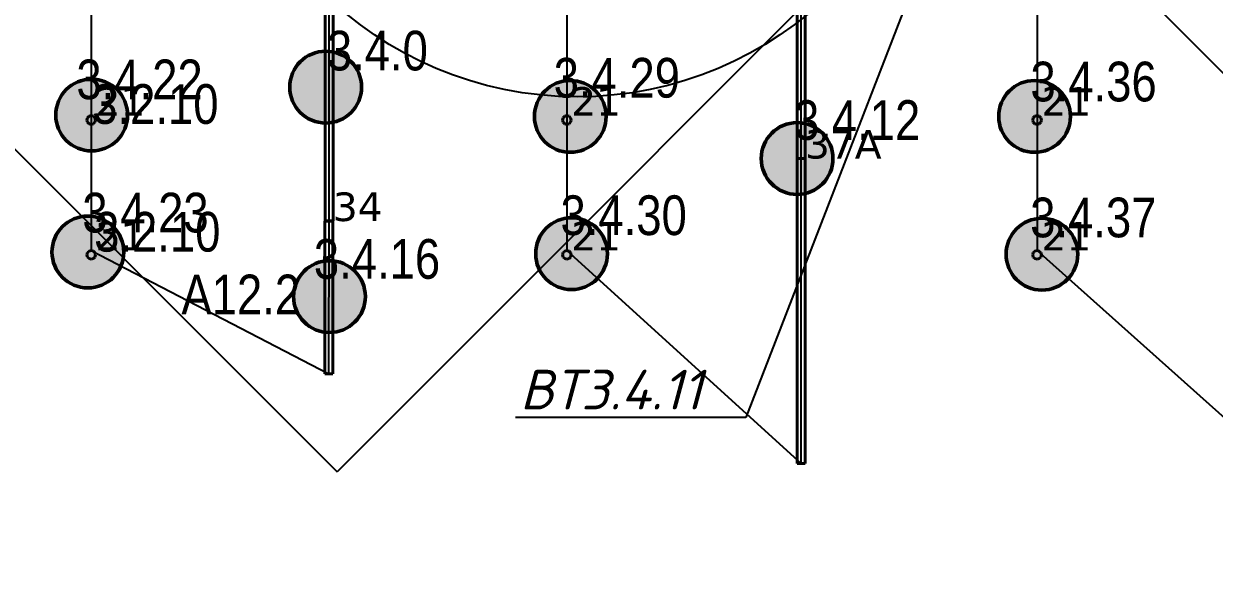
# Model space of a CAD drawing. Header units: millimetres. Extents: x -243740 to 150609, y -473655 to -165121.
# Drawn here: x -179916 to -172409, y -398146 to -394614 of the extents above; entities that cross this region are included whole.
import ezdxf
from ezdxf import colors
from ezdxf.entities.mleader import LeaderData, LeaderLine
from ezdxf.enums import TextEntityAlignment as Align
from ezdxf.math import Vec2, Vec3

# ---------------------------------------------------------------- set-up
doc = ezdxf.new("R2010")
doc.units = ezdxf.units.MM
doc.layers.add('_Гр.ЩД-1А.5.9.I2.2', color=6, linetype='Continuous')
doc.layers.add('_Гр.ЩД-1А.5.9.I2.4', color=6, linetype='Continuous')
for name, color, linetype, lineweight in [('_освещение_dali', 3, 'Continuous', 50), ('DLX_FL2_LUM 16', 5, 'Continuous', 40), ('DLX_FL2_LUM 28', 5, 'Continuous', 40), ('DLX_FL2_LUM 32', 5, 'Continuous', 40), ('Освещение', 5, 'Continuous', 30)]:
    doc.layers.add(name, color=color, linetype=linetype, lineweight=lineweight)
doc.layers.add('DLX_FL2_LUM 17', color=7, linetype='Continuous', lineweight=40, true_color=0xfa2205)
doc.styles.add('Arial Narrow_6', font='ARIALN.TTF', dxfattribs={"height": 193.245432})
doc.styles.get("Standard").update_dxf_attribs({"font": 'ARIALN.TTF'})
doc.styles.add('TableTextStyle', font='')
doc.styles.add('Шрифт - 200', font='', dxfattribs={"height": 200})
doc.styles.get('TableTextStyle').set_extended_font_data('VERDANA.TTF')
doc.styles.get('Шрифт - 200').set_extended_font_data('GOST Common', italic=True)
doc.linetypes.add('Truba', pattern='A,3e-05,[4,MSH_7,S=1,R=0,X=0,Y=0],-3.022072', length=3.022102)

# ---------------------------------------------------------------- blocks, each defined once
blk = doc.blocks.new('_Dot')
at = {"color": 0, "linetype": 'ByBlock', "lineweight": -2}
blk.add_line((-0.5, 0), (-1, 0), dxfattribs=at)
at = {"color": 0, "linetype": 'ByBlock', "const_width": 0.5}
blk.add_lwpolyline([(-0.25, 0, 1), (0.25, 0, 1)], format="xyb", close=True, dxfattribs=at)
blk = doc.blocks.new('A$Caabd1818')
at = {"layer": 'DLX_FL2_LUM 16'}
for points in [[(-181985.2, 1666.3, 0), (-181985.2, 3588.3, 0)], [(-181985.2, 3588.3, 0), (-181985.2, 1666.3, 0)], [(-181985.2, 3588.3, 0), (-181985.2, 1666.3, 0)], [(-181985.2, 1666.3, 0), (-181985.2, 3588.3, 0)], [(-181935.2, 3588.3, 0), (-181935.2, 1666.3, 0)], [(-181935.2, 1666.3, 0), (-181935.2, 3588.3, 0)], [(-181935.2, 1666.3, 0), (-181935.2, 3588.3, 0)], [(-181935.2, 3588.3, 0), (-181935.2, 1666.3, 0)], [(-181985.2, 1666.3, 0), (-181985.2, 1666.3, 0)], [(-181935.2, 1666.3, 0), (-181985.2, 1666.3, 0)], [(-181985.2, 1666.3, 0), (-181985.2, 1666.3, 0)], [(-181985.2, 1666.3, 0), (-181935.2, 1666.3, 0)], [(-181985.2, 1666.3, 0), (-181935.2, 1666.3, 0)], [(-181935.2, 1666.3, 0), (-181985.2, 1666.3, 0)], [(-181935.2, 1666.3, 0), (-181935.2, 1666.3, 0)], [(-181935.2, 1666.3, 0), (-181935.2, 1666.3, 0)]]:
    blk.add_polyline3d(points, dxfattribs=at)
at = {"layer": 'DLX_FL2_LUM 17'}
for points in [[(-179009.2, 2058.4, 0), (-179009.2, 3980.4, 0)], [(-179009.2, 3980.4, 0), (-179009.2, 2058.4, 0)], [(-179009.2, 3980.4, 0), (-179009.2, 2058.4, 0)], [(-179009.2, 2058.4, 0), (-179009.2, 3980.4, 0)], [(-178959.2, 3980.4, 0), (-178959.2, 2058.4, 0)], [(-178959.2, 2058.4, 0), (-178959.2, 3980.4, 0)], [(-178959.2, 2058.4, 0), (-178959.2, 3980.4, 0)], [(-178959.2, 3980.4, 0), (-178959.2, 2058.4, 0)], [(-179009.2, 2058.4, 0), (-179009.2, 2058.4, 0)], [(-178959.2, 2058.4, 0), (-179009.2, 2058.4, 0)], [(-179009.2, 2058.4, 0), (-179009.2, 2058.4, 0)], [(-179009.2, 2058.4, 0), (-178959.2, 2058.4, 0)], [(-179009.2, 2058.4, 0), (-178959.2, 2058.4, 0)], [(-178959.2, 2058.4, 0), (-179009.2, 2058.4, 0)], [(-179009.2, 136.4, 0), (-179009.2, 2058.4, 0)], [(-179009.2, 2058.4, 0), (-179009.2, 2058.4, 0)], [(-179009.2, 2058.4, 0), (-179009.2, 136.4, 0)], [(-179009.2, 2058.4, 0), (-178959.2, 2058.4, 0)], [(-178959.2, 2058.4, 0), (-179009.2, 2058.4, 0)], [(-179009.2, 2058.4, 0), (-179009.2, 2058.4, 0)], [(-178959.2, 2058.4, 0), (-179009.2, 2058.4, 0)], [(-179009.2, 2058.4, 0), (-179009.2, 136.4, 0)], [(-179009.2, 136.4, 0), (-179009.2, 2058.4, 0)], [(-179009.2, 2058.4, 0), (-178959.2, 2058.4, 0)], [(-178959.2, 2058.4, 0), (-178959.2, 2058.4, 0)], [(-178959.2, 2058.4, 0), (-178959.2, 2058.4, 0)], [(-178959.2, 2058.4, 0), (-178959.2, 2058.4, 0)], [(-178959.2, 2058.4, 0), (-178959.2, 136.4, 0)], [(-178959.2, 136.4, 0), (-178959.2, 2058.4, 0)], [(-178959.2, 2058.4, 0), (-178959.2, 2058.4, 0)], [(-178959.2, 136.4, 0), (-178959.2, 2058.4, 0)], [(-178959.2, 2058.4, 0), (-178959.2, 136.4, 0)], [(-179009.2, 136.4, 0), (-179009.2, 136.4, 0)], [(-178959.2, 136.4, 0), (-179009.2, 136.4, 0)], [(-179009.2, 136.4, 0), (-179009.2, 136.4, 0)], [(-179009.2, 136.4, 0), (-178959.2, 136.4, 0)], [(-179009.2, 136.4, 0), (-178959.2, 136.4, 0)], [(-178959.2, 136.4, 0), (-179009.2, 136.4, 0)], [(-178959.2, 136.4, 0), (-178959.2, 136.4, 0)], [(-178959.2, 136.4, 0), (-178959.2, 136.4, 0)]]:
    blk.add_polyline3d(points, dxfattribs=at)
at = {"layer": 'DLX_FL2_LUM 28'}
for points in [[(-183475, 2325, 0), (-183461.2, 2328.6, 0)], [(-183461.2, 2328.6, 0), (-183475, 2325, 0)], [(-183461.2, 2328.6, 0), (-183475, 2325, 0)], [(-183475, 2325, 0), (-183461.2, 2328.6, 0)], [(-183461.2, 2328.6, 0), (-183461.2, 2328.6, 0)], [(-183461.2, 2328.6, 0), (-183447.5, 2325, 0)], [(-183447.5, 2325, 0), (-183461.2, 2328.6, 0)], [(-183461.2, 2328.6, 0), (-183461.2, 2328.6, 0)], [(-183447.5, 2325, 0), (-183461.2, 2328.6, 0)], [(-183461.2, 2328.6, 0), (-183447.5, 2325, 0)], [(-180475, 2325, 0), (-180461.2, 2328.6, 0)], [(-180461.2, 2328.6, 0), (-180475, 2325, 0)], [(-180461.2, 2328.6, 0), (-180475, 2325, 0)], [(-180475, 2325, 0), (-180461.2, 2328.6, 0)], [(-180461.2, 2328.6, 0), (-180461.2, 2328.6, 0)], [(-180461.2, 2328.6, 0), (-180447.5, 2325, 0)], [(-180447.5, 2325, 0), (-180461.2, 2328.6, 0)], [(-180461.2, 2328.6, 0), (-180461.2, 2328.6, 0)], [(-180447.5, 2325, 0), (-180461.2, 2328.6, 0)], [(-180461.2, 2328.6, 0), (-180447.5, 2325, 0)], [(-177509.2, 2325, 0), (-177495.4, 2328.6, 0)], [(-177495.4, 2328.6, 0), (-177509.2, 2325, 0)], [(-177495.4, 2328.6, 0), (-177509.2, 2325, 0)], [(-177509.2, 2325, 0), (-177495.4, 2328.6, 0)], [(-177495.4, 2328.6, 0), (-177495.4, 2328.6, 0)], [(-177495.4, 2328.6, 0), (-177481.7, 2325, 0)], [(-177481.7, 2325, 0), (-177495.4, 2328.6, 0)], [(-177495.4, 2328.6, 0), (-177495.4, 2328.6, 0)], [(-177481.7, 2325, 0), (-177495.4, 2328.6, 0)], [(-177495.4, 2328.6, 0), (-177481.7, 2325, 0)], [(-183488.7, 2301.1, 0), (-183485, 2314.9, 0)], [(-183485, 2314.9, 0), (-183488.7, 2301.1, 0)], [(-183485, 2314.9, 0), (-183488.7, 2301.1, 0)], [(-183488.7, 2301.1, 0), (-183485, 2314.9, 0)], [(-183485, 2287.4, 0), (-183488.7, 2301.1, 0)], [(-183488.7, 2301.1, 0), (-183488.7, 2301.1, 0)], [(-183488.7, 2301.1, 0), (-183485, 2287.4, 0)], [(-183488.7, 2301.1, 0), (-183488.7, 2301.1, 0)], [(-183488.7, 2301.1, 0), (-183485, 2287.4, 0)], [(-183485, 2287.4, 0), (-183488.7, 2301.1, 0)], [(-183485, 2314.9, 0), (-183475, 2325, 0)], [(-183475, 2325, 0), (-183485, 2314.9, 0)], [(-183475, 2325, 0), (-183485, 2314.9, 0)], [(-183485, 2314.9, 0), (-183475, 2325, 0)], [(-183485, 2314.9, 0), (-183485, 2314.9, 0)], [(-183485, 2314.9, 0), (-183485, 2314.9, 0)], [(-183475, 2277.3, 0), (-183485, 2287.4, 0)], [(-183485, 2287.4, 0), (-183485, 2287.4, 0)], [(-183485, 2287.4, 0), (-183475, 2277.3, 0)], [(-183485, 2287.4, 0), (-183485, 2287.4, 0)], [(-183485, 2287.4, 0), (-183475, 2277.3, 0)], [(-183475, 2277.3, 0), (-183485, 2287.4, 0)], [(-183475, 2325, 0), (-183475, 2325, 0)], [(-183475, 2325, 0), (-183475, 2325, 0)], [(-183461.2, 2273.6, 0), (-183475, 2277.3, 0)], [(-183475, 2277.3, 0), (-183475, 2277.3, 0)], [(-183475, 2277.3, 0), (-183461.2, 2273.6, 0)], [(-183475, 2277.3, 0), (-183475, 2277.3, 0)], [(-183475, 2277.3, 0), (-183461.2, 2273.6, 0)], [(-183461.2, 2273.6, 0), (-183475, 2277.3, 0)], [(-183447.5, 2277.3, 0), (-183461.2, 2273.6, 0)], [(-183461.2, 2273.6, 0), (-183447.5, 2277.3, 0)], [(-183461.2, 2273.6, 0), (-183447.5, 2277.3, 0)], [(-183447.5, 2277.3, 0), (-183461.2, 2273.6, 0)], [(-183461.2, 2273.6, 0), (-183461.2, 2273.6, 0)], [(-183461.2, 2273.6, 0), (-183461.2, 2273.6, 0)], [(-183447.5, 2325, 0), (-183447.5, 2325, 0)], [(-183447.5, 2325, 0), (-183437.4, 2314.9, 0)], [(-183437.4, 2314.9, 0), (-183447.5, 2325, 0)], [(-183447.5, 2325, 0), (-183447.5, 2325, 0)], [(-183437.4, 2314.9, 0), (-183447.5, 2325, 0)], [(-183447.5, 2325, 0), (-183437.4, 2314.9, 0)], [(-183437.4, 2287.4, 0), (-183447.5, 2277.3, 0)], [(-183447.5, 2277.3, 0), (-183437.4, 2287.4, 0)], [(-183447.5, 2277.3, 0), (-183437.4, 2287.4, 0)], [(-183437.4, 2287.4, 0), (-183447.5, 2277.3, 0)], [(-183447.5, 2277.3, 0), (-183447.5, 2277.3, 0)], [(-183447.5, 2277.3, 0), (-183447.5, 2277.3, 0)], [(-183437.4, 2314.9, 0), (-183437.4, 2314.9, 0)], [(-183437.4, 2314.9, 0), (-183433.7, 2301.1, 0)], [(-183433.7, 2301.1, 0), (-183437.4, 2314.9, 0)], [(-183437.4, 2314.9, 0), (-183437.4, 2314.9, 0)], [(-183433.7, 2301.1, 0), (-183437.4, 2314.9, 0)], [(-183437.4, 2314.9, 0), (-183433.7, 2301.1, 0)], [(-183433.7, 2301.1, 0), (-183437.4, 2287.4, 0)], [(-183437.4, 2287.4, 0), (-183433.7, 2301.1, 0)], [(-183437.4, 2287.4, 0), (-183433.7, 2301.1, 0)], [(-183433.7, 2301.1, 0), (-183437.4, 2287.4, 0)], [(-183437.4, 2287.4, 0), (-183437.4, 2287.4, 0)], [(-183437.4, 2287.4, 0), (-183437.4, 2287.4, 0)], [(-183433.7, 2301.1, 0), (-183433.7, 2301.1, 0)], [(-183433.7, 2301.1, 0), (-183433.7, 2301.1, 0)], [(-180488.7, 2301.1, 0), (-180485, 2314.9, 0)], [(-180485, 2314.9, 0), (-180488.7, 2301.1, 0)], [(-180485, 2314.9, 0), (-180488.7, 2301.1, 0)], [(-180488.7, 2301.1, 0), (-180485, 2314.9, 0)], [(-180485, 2287.4, 0), (-180488.7, 2301.1, 0)], [(-180488.7, 2301.1, 0), (-180488.7, 2301.1, 0)], [(-180488.7, 2301.1, 0), (-180485, 2287.4, 0)], [(-180488.7, 2301.1, 0), (-180488.7, 2301.1, 0)], [(-180488.7, 2301.1, 0), (-180485, 2287.4, 0)], [(-180485, 2287.4, 0), (-180488.7, 2301.1, 0)], [(-180485, 2314.9, 0), (-180475, 2325, 0)], [(-180475, 2325, 0), (-180485, 2314.9, 0)], [(-180475, 2325, 0), (-180485, 2314.9, 0)], [(-180485, 2314.9, 0), (-180475, 2325, 0)], [(-180485, 2314.9, 0), (-180485, 2314.9, 0)], [(-180485, 2314.9, 0), (-180485, 2314.9, 0)], [(-180475, 2277.3, 0), (-180485, 2287.4, 0)], [(-180485, 2287.4, 0), (-180485, 2287.4, 0)], [(-180485, 2287.4, 0), (-180475, 2277.3, 0)], [(-180485, 2287.4, 0), (-180485, 2287.4, 0)], [(-180485, 2287.4, 0), (-180475, 2277.3, 0)], [(-180475, 2277.3, 0), (-180485, 2287.4, 0)], [(-180475, 2325, 0), (-180475, 2325, 0)], [(-180475, 2325, 0), (-180475, 2325, 0)], [(-180461.2, 2273.6, 0), (-180475, 2277.3, 0)], [(-180475, 2277.3, 0), (-180475, 2277.3, 0)], [(-180475, 2277.3, 0), (-180461.2, 2273.6, 0)], [(-180475, 2277.3, 0), (-180475, 2277.3, 0)], [(-180475, 2277.3, 0), (-180461.2, 2273.6, 0)], [(-180461.2, 2273.6, 0), (-180475, 2277.3, 0)], [(-180447.5, 2277.3, 0), (-180461.2, 2273.6, 0)], [(-180461.2, 2273.6, 0), (-180447.5, 2277.3, 0)], [(-180461.2, 2273.6, 0), (-180447.5, 2277.3, 0)], [(-180447.5, 2277.3, 0), (-180461.2, 2273.6, 0)], [(-180461.2, 2273.6, 0), (-180461.2, 2273.6, 0)], [(-180461.2, 2273.6, 0), (-180461.2, 2273.6, 0)], [(-180447.5, 2325, 0), (-180447.5, 2325, 0)], [(-180447.5, 2325, 0), (-180437.4, 2314.9, 0)], [(-180437.4, 2314.9, 0), (-180447.5, 2325, 0)], [(-180447.5, 2325, 0), (-180447.5, 2325, 0)], [(-180437.4, 2314.9, 0), (-180447.5, 2325, 0)], [(-180447.5, 2325, 0), (-180437.4, 2314.9, 0)], [(-180437.4, 2287.4, 0), (-180447.5, 2277.3, 0)], [(-180447.5, 2277.3, 0), (-180437.4, 2287.4, 0)], [(-180447.5, 2277.3, 0), (-180437.4, 2287.4, 0)], [(-180437.4, 2287.4, 0), (-180447.5, 2277.3, 0)], [(-180447.5, 2277.3, 0), (-180447.5, 2277.3, 0)], [(-180447.5, 2277.3, 0), (-180447.5, 2277.3, 0)], [(-180437.4, 2314.9, 0), (-180437.4, 2314.9, 0)], [(-180437.4, 2314.9, 0), (-180433.7, 2301.1, 0)], [(-180433.7, 2301.1, 0), (-180437.4, 2314.9, 0)], [(-180437.4, 2314.9, 0), (-180437.4, 2314.9, 0)], [(-180433.7, 2301.1, 0), (-180437.4, 2314.9, 0)], [(-180437.4, 2314.9, 0), (-180433.7, 2301.1, 0)], [(-180433.7, 2301.1, 0), (-180437.4, 2287.4, 0)], [(-180437.4, 2287.4, 0), (-180433.7, 2301.1, 0)], [(-180437.4, 2287.4, 0), (-180433.7, 2301.1, 0)], [(-180433.7, 2301.1, 0), (-180437.4, 2287.4, 0)], [(-180437.4, 2287.4, 0), (-180437.4, 2287.4, 0)], [(-180437.4, 2287.4, 0), (-180437.4, 2287.4, 0)], [(-180433.7, 2301.1, 0), (-180433.7, 2301.1, 0)], [(-180433.7, 2301.1, 0), (-180433.7, 2301.1, 0)], [(-177522.9, 2301.1, 0), (-177519.2, 2314.9, 0)], [(-177519.2, 2314.9, 0), (-177522.9, 2301.1, 0)], [(-177519.2, 2314.9, 0), (-177522.9, 2301.1, 0)], [(-177522.9, 2301.1, 0), (-177519.2, 2314.9, 0)], [(-177519.2, 2287.4, 0), (-177522.9, 2301.1, 0)], [(-177522.9, 2301.1, 0), (-177522.9, 2301.1, 0)], [(-177522.9, 2301.1, 0), (-177519.2, 2287.4, 0)], [(-177522.9, 2301.1, 0), (-177522.9, 2301.1, 0)], [(-177522.9, 2301.1, 0), (-177519.2, 2287.4, 0)], [(-177519.2, 2287.4, 0), (-177522.9, 2301.1, 0)], [(-177519.2, 2314.9, 0), (-177509.2, 2325, 0)], [(-177509.2, 2325, 0), (-177519.2, 2314.9, 0)], [(-177509.2, 2325, 0), (-177519.2, 2314.9, 0)], [(-177519.2, 2314.9, 0), (-177509.2, 2325, 0)], [(-177519.2, 2314.9, 0), (-177519.2, 2314.9, 0)], [(-177519.2, 2314.9, 0), (-177519.2, 2314.9, 0)], [(-177509.2, 2277.3, 0), (-177519.2, 2287.4, 0)], [(-177519.2, 2287.4, 0), (-177519.2, 2287.4, 0)], [(-177519.2, 2287.4, 0), (-177509.2, 2277.3, 0)], [(-177519.2, 2287.4, 0), (-177519.2, 2287.4, 0)], [(-177519.2, 2287.4, 0), (-177509.2, 2277.3, 0)], [(-177509.2, 2277.3, 0), (-177519.2, 2287.4, 0)], [(-177509.2, 2325, 0), (-177509.2, 2325, 0)], [(-177509.2, 2325, 0), (-177509.2, 2325, 0)], [(-177495.4, 2273.6, 0), (-177509.2, 2277.3, 0)], [(-177509.2, 2277.3, 0), (-177509.2, 2277.3, 0)], [(-177509.2, 2277.3, 0), (-177495.4, 2273.6, 0)], [(-177509.2, 2277.3, 0), (-177509.2, 2277.3, 0)], [(-177509.2, 2277.3, 0), (-177495.4, 2273.6, 0)], [(-177495.4, 2273.6, 0), (-177509.2, 2277.3, 0)], [(-177481.7, 2277.3, 0), (-177495.4, 2273.6, 0)], [(-177495.4, 2273.6, 0), (-177481.7, 2277.3, 0)], [(-177495.4, 2273.6, 0), (-177481.7, 2277.3, 0)], [(-177481.7, 2277.3, 0), (-177495.4, 2273.6, 0)], [(-177495.4, 2273.6, 0), (-177495.4, 2273.6, 0)], [(-177495.4, 2273.6, 0), (-177495.4, 2273.6, 0)], [(-177481.7, 2325, 0), (-177481.7, 2325, 0)], [(-177481.7, 2325, 0), (-177471.6, 2314.9, 0)], [(-177471.6, 2314.9, 0), (-177481.7, 2325, 0)], [(-177481.7, 2325, 0), (-177481.7, 2325, 0)], [(-177471.6, 2314.9, 0), (-177481.7, 2325, 0)], [(-177481.7, 2325, 0), (-177471.6, 2314.9, 0)], [(-177471.6, 2287.4, 0), (-177481.7, 2277.3, 0)], [(-177481.7, 2277.3, 0), (-177471.6, 2287.4, 0)], [(-177481.7, 2277.3, 0), (-177471.6, 2287.4, 0)], [(-177471.6, 2287.4, 0), (-177481.7, 2277.3, 0)], [(-177481.7, 2277.3, 0), (-177481.7, 2277.3, 0)], [(-177481.7, 2277.3, 0), (-177481.7, 2277.3, 0)], [(-177471.6, 2314.9, 0), (-177471.6, 2314.9, 0)], [(-177471.6, 2314.9, 0), (-177467.9, 2301.1, 0)], [(-177467.9, 2301.1, 0), (-177471.6, 2314.9, 0)], [(-177471.6, 2314.9, 0), (-177471.6, 2314.9, 0)], [(-177467.9, 2301.1, 0), (-177471.6, 2314.9, 0)], [(-177471.6, 2314.9, 0), (-177467.9, 2301.1, 0)], [(-177467.9, 2301.1, 0), (-177471.6, 2287.4, 0)], [(-177471.6, 2287.4, 0), (-177467.9, 2301.1, 0)], [(-177471.6, 2287.4, 0), (-177467.9, 2301.1, 0)], [(-177467.9, 2301.1, 0), (-177471.6, 2287.4, 0)], [(-177471.6, 2287.4, 0), (-177471.6, 2287.4, 0)], [(-177471.6, 2287.4, 0), (-177471.6, 2287.4, 0)], [(-177467.9, 2301.1, 0), (-177467.9, 2301.1, 0)], [(-177467.9, 2301.1, 0), (-177467.9, 2301.1, 0)], [(-183488.7, 1451.4, 0), (-183485, 1465.2, 0)], [(-183485, 1465.2, 0), (-183488.7, 1451.4, 0)], [(-183485, 1465.2, 0), (-183488.7, 1451.4, 0)], [(-183488.7, 1451.4, 0), (-183485, 1465.2, 0)], [(-183485, 1437.7, 0), (-183488.7, 1451.4, 0)], [(-183488.7, 1451.4, 0), (-183488.7, 1451.4, 0)], [(-183488.7, 1451.4, 0), (-183485, 1437.7, 0)], [(-183488.7, 1451.4, 0), (-183488.7, 1451.4, 0)], [(-183488.7, 1451.4, 0), (-183485, 1437.7, 0)], [(-183485, 1437.7, 0), (-183488.7, 1451.4, 0)], [(-183485, 1465.2, 0), (-183475, 1475.2, 0)], [(-183475, 1475.2, 0), (-183485, 1465.2, 0)], [(-183475, 1475.2, 0), (-183485, 1465.2, 0)], [(-183485, 1465.2, 0), (-183475, 1475.2, 0)], [(-183485, 1465.2, 0), (-183485, 1465.2, 0)], [(-183485, 1465.2, 0), (-183485, 1465.2, 0)], [(-183475, 1427.6, 0), (-183485, 1437.7, 0)], [(-183485, 1437.7, 0), (-183485, 1437.7, 0)], [(-183485, 1437.7, 0), (-183475, 1427.6, 0)], [(-183485, 1437.7, 0), (-183485, 1437.7, 0)], [(-183485, 1437.7, 0), (-183475, 1427.6, 0)], [(-183475, 1427.6, 0), (-183485, 1437.7, 0)], [(-183475, 1475.2, 0), (-183461.2, 1478.9, 0)], [(-183461.2, 1478.9, 0), (-183475, 1475.2, 0)], [(-183461.2, 1478.9, 0), (-183475, 1475.2, 0)], [(-183475, 1475.2, 0), (-183461.2, 1478.9, 0)], [(-183475, 1475.2, 0), (-183475, 1475.2, 0)], [(-183475, 1475.2, 0), (-183475, 1475.2, 0)], [(-183461.2, 1423.9, 0), (-183475, 1427.6, 0)], [(-183475, 1427.6, 0), (-183475, 1427.6, 0)], [(-183475, 1427.6, 0), (-183461.2, 1423.9, 0)], [(-183475, 1427.6, 0), (-183475, 1427.6, 0)], [(-183475, 1427.6, 0), (-183461.2, 1423.9, 0)], [(-183461.2, 1423.9, 0), (-183475, 1427.6, 0)], [(-183461.2, 1478.9, 0), (-183461.2, 1478.9, 0)], [(-183461.2, 1478.9, 0), (-183447.5, 1475.2, 0)], [(-183447.5, 1475.2, 0), (-183461.2, 1478.9, 0)], [(-183461.2, 1478.9, 0), (-183461.2, 1478.9, 0)], [(-183447.5, 1475.2, 0), (-183461.2, 1478.9, 0)], [(-183461.2, 1478.9, 0), (-183447.5, 1475.2, 0)], [(-183447.5, 1427.6, 0), (-183461.2, 1423.9, 0)], [(-183461.2, 1423.9, 0), (-183447.5, 1427.6, 0)], [(-183461.2, 1423.9, 0), (-183447.5, 1427.6, 0)], [(-183447.5, 1427.6, 0), (-183461.2, 1423.9, 0)], [(-183447.5, 1475.2, 0), (-183447.5, 1475.2, 0)], [(-183447.5, 1475.2, 0), (-183437.4, 1465.2, 0)], [(-183437.4, 1465.2, 0), (-183447.5, 1475.2, 0)], [(-183447.5, 1475.2, 0), (-183447.5, 1475.2, 0)], [(-183437.4, 1465.2, 0), (-183447.5, 1475.2, 0)], [(-183447.5, 1475.2, 0), (-183437.4, 1465.2, 0)], [(-183437.4, 1437.7, 0), (-183447.5, 1427.6, 0)], [(-183447.5, 1427.6, 0), (-183437.4, 1437.7, 0)], [(-183447.5, 1427.6, 0), (-183437.4, 1437.7, 0)], [(-183437.4, 1437.7, 0), (-183447.5, 1427.6, 0)], [(-183447.5, 1427.6, 0), (-183447.5, 1427.6, 0)], [(-183447.5, 1427.6, 0), (-183447.5, 1427.6, 0)], [(-183437.4, 1465.2, 0), (-183437.4, 1465.2, 0)], [(-183437.4, 1465.2, 0), (-183433.7, 1451.4, 0)], [(-183433.7, 1451.4, 0), (-183437.4, 1465.2, 0)], [(-183437.4, 1465.2, 0), (-183437.4, 1465.2, 0)], [(-183433.7, 1451.4, 0), (-183437.4, 1465.2, 0)], [(-183437.4, 1465.2, 0), (-183433.7, 1451.4, 0)], [(-183433.7, 1451.4, 0), (-183437.4, 1437.7, 0)], [(-183437.4, 1437.7, 0), (-183433.7, 1451.4, 0)], [(-183437.4, 1437.7, 0), (-183433.7, 1451.4, 0)], [(-183433.7, 1451.4, 0), (-183437.4, 1437.7, 0)], [(-183437.4, 1437.7, 0), (-183437.4, 1437.7, 0)], [(-183437.4, 1437.7, 0), (-183437.4, 1437.7, 0)], [(-183433.7, 1451.4, 0), (-183433.7, 1451.4, 0)], [(-183433.7, 1451.4, 0), (-183433.7, 1451.4, 0)], [(-180488.7, 1451.4, 0), (-180485, 1465.2, 0)], [(-180485, 1465.2, 0), (-180488.7, 1451.4, 0)], [(-180485, 1465.2, 0), (-180488.7, 1451.4, 0)], [(-180488.7, 1451.4, 0), (-180485, 1465.2, 0)], [(-180485, 1437.7, 0), (-180488.7, 1451.4, 0)], [(-180488.7, 1451.4, 0), (-180488.7, 1451.4, 0)], [(-180488.7, 1451.4, 0), (-180485, 1437.7, 0)], [(-180488.7, 1451.4, 0), (-180488.7, 1451.4, 0)], [(-180488.7, 1451.4, 0), (-180485, 1437.7, 0)], [(-180485, 1437.7, 0), (-180488.7, 1451.4, 0)], [(-180485, 1465.2, 0), (-180475, 1475.2, 0)], [(-180475, 1475.2, 0), (-180485, 1465.2, 0)], [(-180475, 1475.2, 0), (-180485, 1465.2, 0)], [(-180485, 1465.2, 0), (-180475, 1475.2, 0)], [(-180485, 1465.2, 0), (-180485, 1465.2, 0)], [(-180485, 1465.2, 0), (-180485, 1465.2, 0)], [(-180475, 1427.6, 0), (-180485, 1437.7, 0)], [(-180485, 1437.7, 0), (-180485, 1437.7, 0)], [(-180485, 1437.7, 0), (-180475, 1427.6, 0)], [(-180485, 1437.7, 0), (-180485, 1437.7, 0)], [(-180485, 1437.7, 0), (-180475, 1427.6, 0)], [(-180475, 1427.6, 0), (-180485, 1437.7, 0)], [(-180475, 1475.2, 0), (-180461.2, 1478.9, 0)], [(-180461.2, 1478.9, 0), (-180475, 1475.2, 0)], [(-180461.2, 1478.9, 0), (-180475, 1475.2, 0)], [(-180475, 1475.2, 0), (-180461.2, 1478.9, 0)], [(-180475, 1475.2, 0), (-180475, 1475.2, 0)], [(-180475, 1475.2, 0), (-180475, 1475.2, 0)], [(-180461.2, 1423.9, 0), (-180475, 1427.6, 0)], [(-180475, 1427.6, 0), (-180475, 1427.6, 0)], [(-180475, 1427.6, 0), (-180461.2, 1423.9, 0)], [(-180475, 1427.6, 0), (-180475, 1427.6, 0)], [(-180475, 1427.6, 0), (-180461.2, 1423.9, 0)], [(-180461.2, 1423.9, 0), (-180475, 1427.6, 0)], [(-180461.2, 1478.9, 0), (-180461.2, 1478.9, 0)], [(-180461.2, 1478.9, 0), (-180447.5, 1475.2, 0)], [(-180447.5, 1475.2, 0), (-180461.2, 1478.9, 0)], [(-180461.2, 1478.9, 0), (-180461.2, 1478.9, 0)], [(-180447.5, 1475.2, 0), (-180461.2, 1478.9, 0)], [(-180461.2, 1478.9, 0), (-180447.5, 1475.2, 0)], [(-180447.5, 1427.6, 0), (-180461.2, 1423.9, 0)], [(-180461.2, 1423.9, 0), (-180447.5, 1427.6, 0)], [(-180461.2, 1423.9, 0), (-180447.5, 1427.6, 0)], [(-180447.5, 1427.6, 0), (-180461.2, 1423.9, 0)], [(-180447.5, 1475.2, 0), (-180447.5, 1475.2, 0)], [(-180447.5, 1475.2, 0), (-180437.4, 1465.2, 0)], [(-180437.4, 1465.2, 0), (-180447.5, 1475.2, 0)], [(-180447.5, 1475.2, 0), (-180447.5, 1475.2, 0)], [(-180437.4, 1465.2, 0), (-180447.5, 1475.2, 0)], [(-180447.5, 1475.2, 0), (-180437.4, 1465.2, 0)], [(-180437.4, 1437.7, 0), (-180447.5, 1427.6, 0)], [(-180447.5, 1427.6, 0), (-180437.4, 1437.7, 0)], [(-180447.5, 1427.6, 0), (-180437.4, 1437.7, 0)], [(-180437.4, 1437.7, 0), (-180447.5, 1427.6, 0)], [(-180447.5, 1427.6, 0), (-180447.5, 1427.6, 0)], [(-180447.5, 1427.6, 0), (-180447.5, 1427.6, 0)], [(-180437.4, 1465.2, 0), (-180437.4, 1465.2, 0)], [(-180437.4, 1465.2, 0), (-180433.7, 1451.4, 0)], [(-180433.7, 1451.4, 0), (-180437.4, 1465.2, 0)], [(-180437.4, 1465.2, 0), (-180437.4, 1465.2, 0)], [(-180433.7, 1451.4, 0), (-180437.4, 1465.2, 0)], [(-180437.4, 1465.2, 0), (-180433.7, 1451.4, 0)], [(-180433.7, 1451.4, 0), (-180437.4, 1437.7, 0)], [(-180437.4, 1437.7, 0), (-180433.7, 1451.4, 0)], [(-180437.4, 1437.7, 0), (-180433.7, 1451.4, 0)], [(-180433.7, 1451.4, 0), (-180437.4, 1437.7, 0)], [(-180437.4, 1437.7, 0), (-180437.4, 1437.7, 0)], [(-180437.4, 1437.7, 0), (-180437.4, 1437.7, 0)], [(-180433.7, 1451.4, 0), (-180433.7, 1451.4, 0)], [(-180433.7, 1451.4, 0), (-180433.7, 1451.4, 0)], [(-177522.9, 1451.4, 0), (-177519.2, 1465.2, 0)], [(-177519.2, 1465.2, 0), (-177522.9, 1451.4, 0)], [(-177519.2, 1465.2, 0), (-177522.9, 1451.4, 0)], [(-177522.9, 1451.4, 0), (-177519.2, 1465.2, 0)], [(-177519.2, 1437.7, 0), (-177522.9, 1451.4, 0)], [(-177522.9, 1451.4, 0), (-177522.9, 1451.4, 0)], [(-177522.9, 1451.4, 0), (-177519.2, 1437.7, 0)], [(-177522.9, 1451.4, 0), (-177522.9, 1451.4, 0)], [(-177522.9, 1451.4, 0), (-177519.2, 1437.7, 0)], [(-177519.2, 1437.7, 0), (-177522.9, 1451.4, 0)], [(-177519.2, 1465.2, 0), (-177509.2, 1475.2, 0)], [(-177509.2, 1475.2, 0), (-177519.2, 1465.2, 0)], [(-177509.2, 1475.2, 0), (-177519.2, 1465.2, 0)], [(-177519.2, 1465.2, 0), (-177509.2, 1475.2, 0)], [(-177519.2, 1465.2, 0), (-177519.2, 1465.2, 0)], [(-177519.2, 1465.2, 0), (-177519.2, 1465.2, 0)], [(-177509.2, 1427.6, 0), (-177519.2, 1437.7, 0)], [(-177519.2, 1437.7, 0), (-177519.2, 1437.7, 0)], [(-177519.2, 1437.7, 0), (-177509.2, 1427.6, 0)], [(-177519.2, 1437.7, 0), (-177519.2, 1437.7, 0)], [(-177519.2, 1437.7, 0), (-177509.2, 1427.6, 0)], [(-177509.2, 1427.6, 0), (-177519.2, 1437.7, 0)], [(-177509.2, 1475.2, 0), (-177495.4, 1478.9, 0)], [(-177495.4, 1478.9, 0), (-177509.2, 1475.2, 0)], [(-177495.4, 1478.9, 0), (-177509.2, 1475.2, 0)], [(-177509.2, 1475.2, 0), (-177495.4, 1478.9, 0)], [(-177509.2, 1475.2, 0), (-177509.2, 1475.2, 0)], [(-177509.2, 1475.2, 0), (-177509.2, 1475.2, 0)], [(-177495.4, 1423.9, 0), (-177509.2, 1427.6, 0)], [(-177509.2, 1427.6, 0), (-177509.2, 1427.6, 0)], [(-177509.2, 1427.6, 0), (-177495.4, 1423.9, 0)], [(-177509.2, 1427.6, 0), (-177509.2, 1427.6, 0)], [(-177509.2, 1427.6, 0), (-177495.4, 1423.9, 0)], [(-177495.4, 1423.9, 0), (-177509.2, 1427.6, 0)], [(-177495.4, 1478.9, 0), (-177495.4, 1478.9, 0)], [(-177495.4, 1478.9, 0), (-177481.7, 1475.2, 0)], [(-177481.7, 1475.2, 0), (-177495.4, 1478.9, 0)], [(-177495.4, 1478.9, 0), (-177495.4, 1478.9, 0)], [(-177481.7, 1475.2, 0), (-177495.4, 1478.9, 0)], [(-177495.4, 1478.9, 0), (-177481.7, 1475.2, 0)], [(-177481.7, 1427.6, 0), (-177495.4, 1423.9, 0)], [(-177495.4, 1423.9, 0), (-177481.7, 1427.6, 0)], [(-177495.4, 1423.9, 0), (-177481.7, 1427.6, 0)], [(-177481.7, 1427.6, 0), (-177495.4, 1423.9, 0)], [(-177481.7, 1475.2, 0), (-177481.7, 1475.2, 0)], [(-177481.7, 1475.2, 0), (-177471.6, 1465.2, 0)], [(-177471.6, 1465.2, 0), (-177481.7, 1475.2, 0)], [(-177481.7, 1475.2, 0), (-177481.7, 1475.2, 0)], [(-177471.6, 1465.2, 0), (-177481.7, 1475.2, 0)], [(-177481.7, 1475.2, 0), (-177471.6, 1465.2, 0)], [(-177471.6, 1437.7, 0), (-177481.7, 1427.6, 0)], [(-177481.7, 1427.6, 0), (-177471.6, 1437.7, 0)], [(-177481.7, 1427.6, 0), (-177471.6, 1437.7, 0)], [(-177471.6, 1437.7, 0), (-177481.7, 1427.6, 0)], [(-177481.7, 1427.6, 0), (-177481.7, 1427.6, 0)], [(-177481.7, 1427.6, 0), (-177481.7, 1427.6, 0)], [(-177471.6, 1465.2, 0), (-177471.6, 1465.2, 0)], [(-177471.6, 1465.2, 0), (-177467.9, 1451.4, 0)], [(-177467.9, 1451.4, 0), (-177471.6, 1465.2, 0)], [(-177471.6, 1465.2, 0), (-177471.6, 1465.2, 0)], [(-177467.9, 1451.4, 0), (-177471.6, 1465.2, 0)], [(-177471.6, 1465.2, 0), (-177467.9, 1451.4, 0)], [(-177467.9, 1451.4, 0), (-177471.6, 1437.7, 0)], [(-177471.6, 1437.7, 0), (-177467.9, 1451.4, 0)], [(-177471.6, 1437.7, 0), (-177467.9, 1451.4, 0)], [(-177467.9, 1451.4, 0), (-177471.6, 1437.7, 0)], [(-177471.6, 1437.7, 0), (-177471.6, 1437.7, 0)], [(-177471.6, 1437.7, 0), (-177471.6, 1437.7, 0)], [(-177467.9, 1451.4, 0), (-177467.9, 1451.4, 0)], [(-177467.9, 1451.4, 0), (-177467.9, 1451.4, 0)], [(-183461.2, 1423.9, 0), (-183461.2, 1423.9, 0)], [(-183461.2, 1423.9, 0), (-183461.2, 1423.9, 0)], [(-180461.2, 1423.9, 0), (-180461.2, 1423.9, 0)], [(-180461.2, 1423.9, 0), (-180461.2, 1423.9, 0)], [(-177495.4, 1423.9, 0), (-177495.4, 1423.9, 0)], [(-177495.4, 1423.9, 0), (-177495.4, 1423.9, 0)]]:
    blk.add_polyline3d(points, dxfattribs=at)
at = {"layer": 'DLX_FL2_LUM 32'}
for points in [[(-181987.3, 702.3, 0), (-181987.3, 1664.3, 0)], [(-181987.3, 1664.3, 0), (-181987.3, 1664.3, 0)], [(-181987.3, 1664.3, 0), (-181987.3, 702.3, 0)], [(-181987.3, 1664.3, 0), (-181937.3, 1664.3, 0)], [(-181937.3, 1664.3, 0), (-181987.3, 1664.3, 0)], [(-181987.3, 1664.3, 0), (-181987.3, 1664.3, 0)], [(-181987.3, 1664.3, 0), (-181987.3, 702.3, 0)], [(-181937.3, 1664.3, 0), (-181987.3, 1664.3, 0)], [(-181987.3, 702.3, 0), (-181987.3, 1664.3, 0)], [(-181987.3, 1664.3, 0), (-181937.3, 1664.3, 0)], [(-181937.3, 1664.3, 0), (-181937.3, 702.3, 0)], [(-181937.3, 702.3, 0), (-181937.3, 1664.3, 0)], [(-181937.3, 1664.3, 0), (-181937.3, 1664.3, 0)], [(-181937.3, 1664.3, 0), (-181937.3, 1664.3, 0)], [(-181937.3, 702.3, 0), (-181937.3, 1664.3, 0)], [(-181937.3, 1664.3, 0), (-181937.3, 702.3, 0)], [(-181937.3, 702.3, 0), (-181987.3, 702.3, 0)], [(-181987.3, 702.3, 0), (-181987.3, 702.3, 0)], [(-181987.3, 702.3, 0), (-181937.3, 702.3, 0)], [(-181987.3, 702.3, 0), (-181987.3, 702.3, 0)], [(-181987.3, 702.3, 0), (-181937.3, 702.3, 0)], [(-181937.3, 702.3, 0), (-181987.3, 702.3, 0)], [(-181937.3, 702.3, 0), (-181937.3, 702.3, 0)], [(-181937.3, 702.3, 0), (-181937.3, 702.3, 0)]]:
    blk.add_polyline3d(points, dxfattribs=at)
at = {"layer": 'Освещение', "lineweight": 40, "style": 'Arial Narrow_6'}
blk.add_text('А12.2', height=250, dxfattribs=at).set_placement((-182892, 1076.6))
blk = doc.blocks.new('A$Cab2378fa')
at = {"lineweight": 25, "true_color": 0xfff5f5}
h = blk.add_hatch(color=7, dxfattribs=at)
h.dxf.hatch_style = 1
h.paths.add_polyline_path([(0, 0), (-141.6, -170.3, 0.174923), (3, -222.4, 0.197808), (162.3, -156.8)])
h.paths.add_polyline_path([(-163.2, 157.6), (0, 0), (147.8, 177.8, 0.175398), (3, 230.2, 0.209014)])
at = {"lineweight": 25}
h = blk.add_hatch(color=0, dxfattribs=at)
h.paths.add_polyline_path([(162.3, -156.8, 0.442338), (147.8, 177.8), (0, 0)])
h.paths.add_polyline_path([(-141.6, -170.3), (0, 0), (-163.2, 157.6, 0.430096)])
blk.add_circle((3, 3.9), 226.3)

msp = doc.modelspace()

# ---------------------------------------------------------------- linework, layer by layer
at = {"layer": '_Гр.ЩД-1А.5.9.I2.4', "ltscale": 100}
for points in [[(-176491.6, -394343.3), (-176491.6, -395193.1), (-176491.6, -396042.9), (-175014.6, -397385.4), (-175014.6, -395463.4), (-175014.6, -393541.4)], [(-179491.6, -394343.3), (-179491.6, -395193.1), (-179491.6, -396042.9), (-177992.6, -396819.4), (-177990.6, -395855.5), (-177990.6, -393933.5)], [(-173525.7, -394343.3), (-173525.7, -395193.1), (-173525.7, -396042.9), (-172026.6, -397381.1)]]:
    msp.add_lwpolyline(points, dxfattribs=at)
at = {"layer": 'Defpoints', "color": 251, "ltscale": 100, "true_color": 0x636466}
for points in [[(-186040, -389337.3), (-177940, -397437.2)], [(-177940, -389337.2), (-169840, -397437.3)], [(-169840, -389337.2), (-177940, -397437.2)]]:
    msp.add_lwpolyline(points, dxfattribs=at)
at = {"layer": 'Defpoints', "color": 3, "ltscale": 100}
msp.add_circle((-176426.2, -392789.5), 2285.3, dxfattribs=at)

# ---------------------------------------------------------------- block references
at = {"layer": '_освещение_dali', "color": 5, "ltscale": 100}
for p in [(-178015.6, -395017.2), (-179491.6, -395193.1), (-176472.8, -395201.9), (-173544.5, -395201.9), (-179515.4, -396056.6), (-176464.9, -396067.1), (-173498.2, -396070.4), (-177991.6, -396337.5)]:
    msp.add_blockref('A$Cab2378fa', p, dxfattribs=at)
at = {"layer": '_освещение_dali', "color": 1, "ltscale": 100}
msp.add_blockref('A$Cab2378fa', (-175042.5, -395467.3), dxfattribs=at)
at = {"layer": 'Defpoints', "linetype": 'Truba', "ltscale": 100}
msp.add_blockref('A$Caabd1818', (3969.7, -397521.8), dxfattribs=at)

# ---------------------------------------------------------------- texts
at = {"layer": '_Гр.ЩД-1А.5.9.I2.2', "ltscale": 100}
for p in [(-179086.5, -395319.8), (-179074.6, -396125.1)]:
    msp.add_text('3.2.10', height=250, dxfattribs=at).set_placement(p, align=Align.BOTTOM_CENTER)
at = {"layer": '_Гр.ЩД-1А.5.9.I2.4', "ltscale": 100}
for s, p in [('3.4.0', (-177686.7, -394983.2)), ('3.4.29', (-176176.4, -395154.5)), ('3.4.22', (-179186.5, -395164.6)), ('3.4.36', (-173169.4, -395178.3)), ('3.4.12', (-174660.7, -395421)), ('3.4.23', (-179149, -396004.2)), ('3.4.30', (-176133.1, -396020.8)), ('3.4.37', (-173171.2, -396034.9)), ('3.4.16', (-177688.7, -396296.1))]:
    msp.add_text(s, height=250, dxfattribs=at).set_placement(p, align=Align.BOTTOM_CENTER)
at = {"layer": '_освещение_dali', "color": 81, "true_color": 0xa9da90, "style": 'TableTextStyle'}
for s, p in [('21', (-179464.1, -395193.1)), ('21', (-176464.1, -395193.1)), ('21', (-173498.2, -395193.1)), ('37А', (-174989.6, -395463.3)), ('34', (-177967.6, -395857.3)), ('21', (-179464.1, -396042.8)), ('21', (-176464.1, -396042.8)), ('21', (-173498.2, -396042.8))]:
    msp.add_text(s, height=180, dxfattribs=at).set_placement(p)

# ---------------------------------------------------------------- leaders
at = {"layer": '_освещение_dali'}
ml = msp.add_multileader_mtext('Standard', dxfattribs=at)
ml.set_content('{\\fISOCPEUR|b0|i1|c204|p34;ВТ3.4.11}', color=256, style='Шрифт - 200')
ml.set_leader_properties()
ml.set_arrow_properties(name='DOT')
ml.build(insert=Vec2(0, 0))
ml.multileader.update_dxf_attribs({"has_dogleg": 0, "text_left_attachment_type": 6, "text_right_attachment_type": 6, "arrow_head_size": 100})
ctx = ml.context
ctx.base_point, ctx.char_height, ctx.arrow_head_size, ctx.landing_gap_size, ctx.plane_origin = Vec3(-176987.6, -397094.8), 250, 100, 200, Vec3(-88686.2, -263349.6)
ctx.left_attachment, ctx.right_attachment = 6, 6
notes = []
notes.append((ctx, [(1, (1, 1, 0), (-175354.8, -397094.8), (-1, 0), 8, [(1, [(-173925.2, -393388.2)], 0, [])])]))
ctx.mtext.insert, ctx.mtext.width, ctx.mtext.flow_direction = Vec3(-176787.6, -396794.8), 1239.583, 5
for ctx, leaders in notes:
    for number, flags, end, landing, length, lines in leaders:
        leader = LeaderData()
        leader.index, (leader.has_last_leader_line, leader.has_dogleg_vector, leader.attachment_direction) = number, flags
        leader.last_leader_point, leader.dogleg_vector, leader.dogleg_length = Vec3(end), Vec3(landing), length
        for number, points, colour, breaks in lines:
            line = LeaderLine()
            line.index, line.vertices, line.color, line.breaks = number, Vec3.list(points), colors.encode_raw_color(colour), breaks
            leader.lines.append(line)
        ctx.leaders.append(leader)

doc.saveas('drawing.dxf')
